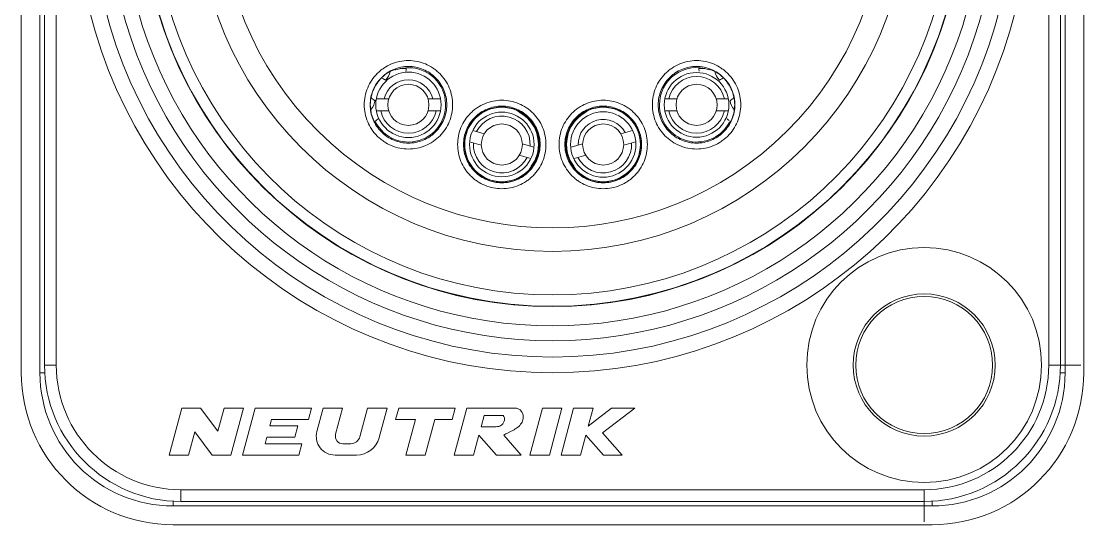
# Model space of a CAD drawing. Header units: millimetres. Extents: x -71336 to -35435, y -26189 to 22712.
# Drawn here: x -57808.2 to -57781.04, y -2473.31 to -2460.45 of the extents above; entities that cross this region are included whole.
import ezdxf

# ---------------------------------------------------------------- set-up
doc = ezdxf.new("R2010")
doc.units = ezdxf.units.MM
doc.linetypes.add('CENTER', pattern=[2, 1.25, -0.25, 0.25, -0.25])
doc.layers.add('SC - Equipment', color=7, linetype='Continuous', lineweight=13)

# ---------------------------------------------------------------- blocks, each defined once
blk = doc.blocks.new('FIBRE')
at = {"layer": 'SC - Equipment', "linetype": 'Continuous'}
for p, q in [((133394, 5464.212), (133394, 5481.736)), ((133394.344, 5464.212), (133394.344, 5481.736)), ((133413.161, 5481.736), (133413.161, 5464.212)), ((133413.505, 5481.736), (133413.505, 5464.212)), ((133394.428, 5481.592), (133394.428, 5464.355)), ((133394.643, 5481.592), (133394.643, 5464.355)), ((133412.861, 5464.355), (133412.861, 5481.592)), ((133413.077, 5464.355), (133413.077, 5481.592)), ((133400.879, 5469.769), (133400.863, 5469.78)), ((133400.954, 5469.79), (133401.064, 5469.79)), ((133401.064, 5469.807), (133401.064, 5469.79)), ((133406.441, 5469.79), (133406.441, 5469.807)), ((133406.551, 5469.79), (133406.441, 5469.79)), ((133406.625, 5469.769), (133406.641, 5469.78)), ((133400.614, 5469.621), (133400.624, 5469.615)), ((133400.67, 5469.589), (133400.686, 5469.58)), ((133406.819, 5469.58), (133406.835, 5469.589)), ((133400.747, 5469.234), (133400.526, 5469.234)), ((133401.691, 5469.234), (133401.47, 5469.234)), ((133406.035, 5469.234), (133405.814, 5469.234)), ((133406.979, 5469.234), (133406.758, 5469.234)), ((133400.526, 5469.019), (133400.747, 5469.019)), ((133401.47, 5469.019), (133401.691, 5469.019)), ((133405.814, 5469.019), (133406.035, 5469.019)), ((133406.758, 5469.019), (133406.979, 5469.019)), ((133402.287, 5468.654), (133402.501, 5468.597)), ((133405.004, 5468.597), (133405.218, 5468.654)), ((133402.445, 5468.389), (133402.231, 5468.446)), ((133403.199, 5468.41), (133403.412, 5468.352)), ((133404.092, 5468.352), (133404.306, 5468.41)), ((133405.274, 5468.446), (133405.06, 5468.389)), ((133403.357, 5468.144), (133403.143, 5468.202)), ((133404.362, 5468.202), (133404.148, 5468.144)), ((133403.426, 5468.1), (133403.432, 5468.098)), ((133404.079, 5468.1), (133404.073, 5468.098)), ((133394.643, 5464.355), (133394.428, 5464.355)), ((133412.861, 5464.355), (133413.077, 5464.355)), ((133394.432, 5464.212), (133394.344, 5464.212)), ((133413.073, 5464.212), (133413.161, 5464.212)), ((133396.945, 5463.565), (133396.714, 5462.703)), ((133397.29, 5463.565), (133396.945, 5463.565)), ((133397.609, 5463.139), (133397.29, 5463.565)), ((133397.723, 5463.565), (133397.609, 5463.139)), ((133398.08, 5463.565), (133397.723, 5463.565)), ((133397.849, 5462.703), (133398.08, 5463.565)), ((133398.294, 5463.565), (133398.063, 5462.703)), ((133399.328, 5463.565), (133398.294, 5463.565)), ((133399.273, 5463.358), (133399.328, 5463.565)), ((133399.543, 5463.565), (133399.428, 5463.137)), ((133399.9, 5463.565), (133399.543, 5463.565)), ((133399.771, 5463.084), (133399.9, 5463.565)), ((133400.358, 5463.565), (133400.217, 5463.038)), ((133400.715, 5463.565), (133400.358, 5463.565)), ((133400.569, 5463.023), (133400.715, 5463.565)), ((133400.929, 5463.565), (133400.873, 5463.358)), ((133401.963, 5463.565), (133400.929, 5463.565)), ((133401.908, 5463.358), (133401.963, 5463.565)), ((133402.177, 5463.565), (133401.946, 5462.703)), ((133403.039, 5463.565), (133402.177, 5463.565)), ((133403.569, 5463.565), (133403.338, 5462.703)), ((133403.926, 5463.565), (133403.569, 5463.565)), ((133403.695, 5462.703), (133403.926, 5463.565)), ((133404.14, 5463.565), (133403.909, 5462.703)), ((133404.497, 5463.565), (133404.14, 5463.565)), ((133404.408, 5463.232), (133404.497, 5463.565)), ((133404.838, 5463.565), (133404.408, 5463.232)), ((133404.673, 5463.11), (133405.261, 5463.565)), ((133405.261, 5463.565), (133404.838, 5463.565)), ((133398.563, 5463.238), (133398.596, 5463.358)), ((133398.596, 5463.358), (133399.273, 5463.358)), ((133400.873, 5463.358), (133401.235, 5463.358)), ((133401.235, 5463.358), (133401.06, 5462.703)), ((133401.417, 5462.703), (133401.592, 5463.358)), ((133401.592, 5463.358), (133401.908, 5463.358)), ((133402.442, 5463.22), (133402.497, 5463.427)), ((133402.497, 5463.427), (133402.842, 5463.427)), ((133397.071, 5462.703), (133397.185, 5463.13)), ((133397.185, 5463.13), (133397.504, 5462.703)), ((133399.08, 5463.238), (133398.563, 5463.238)), ((133399.025, 5463.031), (133399.08, 5463.238)), ((133402.7, 5463.22), (133402.442, 5463.22)), ((133398.476, 5462.91), (133398.508, 5463.031)), ((133398.508, 5463.031), (133399.025, 5463.031)), ((133402.303, 5462.703), (133402.401, 5463.07)), ((133402.401, 5463.07), (133402.722, 5462.703)), ((133403.18, 5462.703), (133402.86, 5463.07)), ((133404.266, 5462.703), (133404.364, 5463.07)), ((133404.364, 5463.07), (133404.686, 5462.703)), ((133405.03, 5462.703), (133404.673, 5463.11)), ((133399.153, 5462.91), (133398.476, 5462.91)), ((133399.098, 5462.703), (133399.153, 5462.91)), ((133400.05, 5462.91), (133399.904, 5462.91)), ((133396.714, 5462.703), (133397.071, 5462.703)), ((133397.504, 5462.703), (133397.849, 5462.703)), ((133398.063, 5462.703), (133399.098, 5462.703)), ((133399.761, 5462.703), (133400.153, 5462.703)), ((133401.06, 5462.703), (133401.417, 5462.703)), ((133401.946, 5462.703), (133402.303, 5462.703)), ((133402.722, 5462.703), (133403.18, 5462.703)), ((133403.338, 5462.703), (133403.695, 5462.703)), ((133403.909, 5462.703), (133404.266, 5462.703)), ((133404.686, 5462.703), (133405.03, 5462.703)), ((133396.929, 5462.069), (133410.575, 5462.069)), ((133396.929, 5462.069), (133396.929, 5461.854)), ((133410.575, 5462.069), (133410.575, 5461.854)), ((133396.786, 5461.858), (133396.786, 5461.77)), ((133410.719, 5461.77), (133396.786, 5461.77)), ((133396.929, 5461.854), (133410.575, 5461.854)), ((133410.719, 5461.858), (133410.719, 5461.77)), ((133410.719, 5461.426), (133396.786, 5461.426))]:
    blk.add_line(p, q, dxfattribs=at)
at = {"layer": 'SC - Equipment', "linetype": 'CENTER'}
for p, q in [((133413.077, 5464.355), (133413.448, 5464.355)), ((133410.575, 5461.854), (133410.575, 5461.482))]:
    blk.add_line(p, q, dxfattribs=at)
at = {"layer": 'SC - Equipment', "linetype": 'Continuous'}
for centre, radius in [((133403.752, 5472.974), 7.541), ((133403.752, 5472.974), 6.536), ((133401.108, 5469.126), 0.6), ((133406.397, 5469.126), 0.593), ((133401.108, 5469.126), 0.377), ((133406.397, 5469.126), 0.377), ((133402.822, 5468.399), 0.593), ((133404.683, 5468.399), 0.6), ((133402.822, 5468.399), 0.377), ((133404.683, 5468.399), 0.377), ((133410.575, 5464.355), 2.155), ((133410.575, 5464.355), 1.303), ((133410.575, 5464.355), 1.257)]:
    blk.add_circle(centre, radius, dxfattribs=at)
for centre, radius, start, end in [((133403.752, 5472.974), 8.76, 113.001, 66.999), ((133403.752, 5472.974), 8.472, 113.001, 66.999), ((133403.752, 5472.974), 7.548, 101.7389, 78.2611), ((133403.752, 5472.974), 7.333, 98.9427, 81.0572), ((133403.752, 5472.974), 8.174, 132.1109, 47.8891), ((133403.752, 5472.974), 7.9, 133.9343, 46.0657), ((133403.752, 5472.974), 6.105, 135.7788, 44.2212), ((133399.373, 5467.346), 2.592, 59.9597, 61.1385), ((133401.108, 5469.126), 0.46, 13.5446, 166.4554), ((133400.49, 5469.79), 0.287, 312.9681, 349.786), ((133406.397, 5469.126), 0.521, 11.9405, 168.0595), ((133407.015, 5469.79), 0.287, 190.215, 227.0319), ((133408.145, 5467.323), 2.618, 118.6227, 120.0358), ((133400.207, 5469.238), 0.289, 317.4162, 355.2338), ((133407.298, 5469.238), 0.289, 187.0712, 223.4535), ((133401.082, 5469.127), 0.674, 180.005, 181.6711), ((133401.108, 5469.126), 0.521, 191.9405, 348.0595), ((133406.397, 5469.126), 0.521, 191.9405, 348.0595), ((133406.423, 5469.127), 0.674, 358.3289, 359.995), ((133401.11, 5469.133), 0.703, 199.3869, 210.9079), ((133400.286, 5468.61), 0.289, 32.1523, 46.4275), ((133400.207, 5469.238), 0.504, 304.1824, 315.1268), ((133402.822, 5468.399), 0.521, 356.9405, 153.0595), ((133402.822, 5468.399), 0.672, 325.3711, 58.1433), ((133403.407, 5469.163), 0.288, 222.3693, 232.5258), ((133404.522, 5466.982), 2.341, 123.2528, 123.4632), ((133404.683, 5468.399), 0.672, 121.8266, 214.6356), ((133404.683, 5468.399), 0.46, 28.5446, 181.4554), ((133402.983, 5466.982), 2.341, 56.5368, 56.7472), ((133404.098, 5469.163), 0.288, 307.4742, 317.6307), ((133407.297, 5469.238), 0.503, 227.5113, 232.8052), ((133407.219, 5468.61), 0.289, 133.5725, 147.8477), ((133406.395, 5469.133), 0.703, 329.092, 339.9776), ((133400.929, 5469.903), 1.207, 249.5404, 250.7048), ((133406.576, 5469.903), 1.207, 289.2952, 290.4596), ((133402.822, 5468.399), 0.521, 176.9405, 333.0595), ((133404.683, 5468.399), 0.521, 206.9405, 3.0595), ((133403.683, 5467.972), 0.287, 153.6483, 166.1578), ((133403.821, 5467.972), 0.288, 15.2648, 26.3419), ((133396.929, 5464.355), 2.502, 180, 270), ((133396.929, 5464.355), 2.286, 180, 270), ((133410.575, 5464.355), 2.502, 270, 0), ((133410.575, 5464.355), 2.286, 270, 0), ((133396.786, 5464.212), 2.785, 180, 270), ((133396.786, 5464.212), 2.442, 180, 270), ((133410.719, 5464.212), 2.785, 270, 0), ((133410.719, 5464.212), 2.442, 270, 0), ((133399.761, 5463.048), 0.345, 165, 270), ((133399.904, 5463.048), 0.138, 165, 270), ((133400.05, 5463.083), 0.172, 270, 345), ((133400.153, 5463.134), 0.431, 270, 345)]:
    blk.add_arc(centre, radius, start, end, dxfattribs=at)
for centre, major_axis, start_param, end_param in [((133401.108, 5469.126), (0, 0.682), -4.151778, 0.342068), ((133406.397, 5469.126), (0, 0.682), -0.342068, 1.570796), ((133406.397, 5469.126), (0.682, 0), -3.141593, -0.560611), ((133406.397, 5469.126), (0, 0.682), -2.199296, -2.143344)]:
    blk.add_ellipse(centre, major_axis=major_axis, ratio=1, start_param=start_param, end_param=end_param, dxfattribs=at)
for centre in [(133402.822, 5468.399), (133404.683, 5468.399)]:
    blk.add_ellipse(centre, major_axis=(0, 0.682), ratio=1, dxfattribs=at)
for points, knots in [([(133400.297, 5469.126), (133400.297, 5469.179), (133400.308, 5469.286), (133400.355, 5469.439), (133400.43, 5469.58), (133400.514, 5469.683), (133400.593, 5469.754), (133400.678, 5469.817), (133400.796, 5469.88), (133400.949, 5469.927), (133401.108, 5469.943), (133401.267, 5469.927), (133401.42, 5469.88), (133401.538, 5469.817), (133401.624, 5469.754), (133401.702, 5469.683), (133401.787, 5469.58), (133401.862, 5469.439), (133401.909, 5469.286), (133401.919, 5469.179), (133401.919, 5469.126)], [0, 0, 0, 0, 0.062477, 0.124986, 0.187481, 0.249964, 0.281249, 0.312533, 0.375019, 0.437514, 0.5, 0.562485, 0.62498, 0.687466, 0.718751, 0.750036, 0.812518, 0.875014, 0.937523, 1, 1, 1, 1]), ([(133400.405, 5469.126), (133400.405, 5469.172), (133400.414, 5469.265), (133400.455, 5469.397), (133400.52, 5469.52), (133400.593, 5469.609), (133400.661, 5469.671), (133400.735, 5469.726), (133400.838, 5469.78), (133400.97, 5469.821), (133401.108, 5469.835), (133401.246, 5469.821), (133401.379, 5469.78), (133401.501, 5469.715), (133401.609, 5469.627), (133401.697, 5469.52), (133401.762, 5469.397), (133401.802, 5469.265), (133401.812, 5469.172), (133401.812, 5469.126)], [0, 0, 0, 0, 0.062482, 0.124997, 0.187498, 0.249983, 0.28127, 0.312558, 0.375048, 0.43755, 0.500039, 0.562527, 0.625029, 0.68752, 0.750017, 0.812502, 0.875003, 0.937518, 1, 1, 1, 1]), ([(133400.648, 5469.654), (133400.66, 5469.664), (133400.683, 5469.683), (133400.719, 5469.709), (133400.755, 5469.731), (133400.784, 5469.746), (133400.806, 5469.757), (133400.82, 5469.763), (133400.832, 5469.768), (133400.843, 5469.772), (133400.85, 5469.775), (133400.855, 5469.777), (133400.858, 5469.778), (133400.86, 5469.779), (133400.862, 5469.779), (133400.863, 5469.78), (133400.863, 5469.78), (133400.863, 5469.78)], [0, 0, 0, 0, 0.182423, 0.361481, 0.531576, 0.685686, 0.754393, 0.816205, 0.870155, 0.915525, 0.95166, 0.966064, 0.977959, 0.987323, 0.994129, 0.998357, 1, 1, 1, 1]), ([(133401.064, 5469.79), (133401.064, 5469.782), (133401.064, 5469.766), (133401.063, 5469.75), (133401.062, 5469.742)], [0, 0, 0, 0, 0.5, 1, 1, 1, 1]), ([(133405.585, 5469.126), (133405.585, 5469.179), (133405.596, 5469.286), (133405.643, 5469.439), (133405.718, 5469.58), (133405.802, 5469.683), (133405.881, 5469.754), (133405.967, 5469.817), (133406.085, 5469.88), (133406.237, 5469.927), (133406.397, 5469.943), (133406.556, 5469.927), (133406.709, 5469.88), (133406.826, 5469.817), (133406.912, 5469.754), (133406.991, 5469.683), (133407.075, 5469.58), (133407.15, 5469.439), (133407.197, 5469.286), (133407.208, 5469.179), (133407.208, 5469.126)], [0, 0, 0, 0, 0.062477, 0.124986, 0.187481, 0.249964, 0.281249, 0.312533, 0.375019, 0.437514, 0.5, 0.562485, 0.62498, 0.687466, 0.718751, 0.750036, 0.812518, 0.875014, 0.937523, 1, 1, 1, 1]), ([(133405.693, 5469.126), (133405.693, 5469.172), (133405.703, 5469.265), (133405.743, 5469.397), (133405.808, 5469.52), (133405.881, 5469.609), (133405.95, 5469.671), (133406.024, 5469.726), (133406.126, 5469.78), (133406.259, 5469.821), (133406.397, 5469.835), (133406.535, 5469.821), (133406.667, 5469.78), (133406.79, 5469.715), (133406.897, 5469.627), (133406.985, 5469.52), (133407.05, 5469.397), (133407.091, 5469.265), (133407.1, 5469.172), (133407.1, 5469.126)], [0, 0, 0, 0, 0.062482, 0.124997, 0.187498, 0.249983, 0.28127, 0.312558, 0.375048, 0.43755, 0.500039, 0.562527, 0.625029, 0.68752, 0.750017, 0.812502, 0.875003, 0.937518, 1, 1, 1, 1]), ([(133406.443, 5469.742), (133406.442, 5469.75), (133406.441, 5469.766), (133406.441, 5469.782), (133406.441, 5469.79)], [0, 0, 0, 0, 0.5, 1, 1, 1, 1]), ([(133406.641, 5469.78), (133406.641, 5469.78), (133406.642, 5469.78), (133406.643, 5469.779), (133406.645, 5469.779), (133406.647, 5469.778), (133406.65, 5469.777), (133406.655, 5469.775), (133406.662, 5469.772), (133406.673, 5469.768), (133406.685, 5469.763), (133406.699, 5469.757), (133406.72, 5469.746), (133406.749, 5469.731), (133406.785, 5469.709), (133406.822, 5469.683), (133406.845, 5469.664), (133406.857, 5469.654)], [0, 0, 0, 0, 0.001643, 0.005869, 0.012674, 0.022036, 0.03393, 0.048333, 0.084463, 0.129827, 0.183778, 0.245594, 0.314304, 0.468421, 0.63852, 0.817578, 1, 1, 1, 1]), ([(133400.648, 5469.654), (133400.611, 5469.621), (133400.543, 5469.548), (133400.467, 5469.418), (133400.419, 5469.276), (133400.408, 5469.176), (133400.408, 5469.126)], [0, 0, 0, 0, 0.25, 0.500002, 0.75, 1, 1, 1, 1]), ([(133407.097, 5469.126), (133407.097, 5469.176), (133407.086, 5469.276), (133407.038, 5469.418), (133406.962, 5469.548), (133406.894, 5469.621), (133406.857, 5469.654)], [0, 0, 0, 0, 0.25, 0.499998, 0.75, 1, 1, 1, 1]), ([(133400.493, 5469.202), (133400.481, 5469.212), (133400.463, 5469.225), (133400.438, 5469.245), (133400.427, 5469.255), (133400.421, 5469.26)], [0, 0, 0, 0, 0.497998, 0.746457, 1, 1, 1, 1]), ([(133402.011, 5468.399), (133402.011, 5468.452), (133402.021, 5468.558), (133402.068, 5468.711), (133402.143, 5468.852), (133402.228, 5468.956), (133402.306, 5469.027), (133402.392, 5469.09), (133402.51, 5469.152), (133402.663, 5469.199), (133402.822, 5469.216), (133402.981, 5469.199), (133403.134, 5469.152), (133403.252, 5469.09), (133403.337, 5469.027), (133403.416, 5468.956), (133403.5, 5468.852), (133403.575, 5468.711), (133403.622, 5468.558), (133403.633, 5468.452), (133403.633, 5468.399)], [0, 0, 0, 0, 0.062477, 0.124986, 0.187481, 0.249964, 0.281249, 0.312533, 0.375019, 0.437514, 0.5, 0.562485, 0.62498, 0.687466, 0.718751, 0.750036, 0.812518, 0.875014, 0.937523, 1, 1, 1, 1]), ([(133403.872, 5468.399), (133403.872, 5468.452), (133403.883, 5468.558), (133403.93, 5468.711), (133404.005, 5468.852), (133404.089, 5468.956), (133404.168, 5469.027), (133404.253, 5469.09), (133404.371, 5469.152), (133404.524, 5469.199), (133404.683, 5469.216), (133404.842, 5469.199), (133404.995, 5469.152), (133405.113, 5469.09), (133405.198, 5469.027), (133405.277, 5468.956), (133405.362, 5468.852), (133405.437, 5468.711), (133405.483, 5468.558), (133405.494, 5468.452), (133405.494, 5468.399)], [0, 0, 0, 0, 0.062477, 0.124986, 0.187481, 0.249964, 0.281249, 0.312533, 0.375019, 0.437514, 0.5, 0.562485, 0.62498, 0.687466, 0.718751, 0.750036, 0.812518, 0.875014, 0.937523, 1, 1, 1, 1]), ([(133407.084, 5469.26), (133407.078, 5469.255), (133407.066, 5469.245), (133407.042, 5469.225), (133407.024, 5469.212), (133407.011, 5469.202)], [0, 0, 0, 0, 0.253543, 0.502002, 1, 1, 1, 1]), ([(133401.919, 5469.126), (133401.919, 5469.074), (133401.908, 5468.967), (133401.862, 5468.814), (133401.787, 5468.673), (133401.702, 5468.57), (133401.624, 5468.499), (133401.538, 5468.436), (133401.42, 5468.373), (133401.267, 5468.326), (133401.108, 5468.31), (133400.949, 5468.326), (133400.796, 5468.373), (133400.678, 5468.436), (133400.593, 5468.499), (133400.514, 5468.57), (133400.43, 5468.673), (133400.355, 5468.814), (133400.308, 5468.967), (133400.297, 5469.074), (133400.297, 5469.126)], [0, 0, 0, 0, 0.062477, 0.124986, 0.187481, 0.249964, 0.281249, 0.312533, 0.375019, 0.437514, 0.5, 0.562485, 0.62498, 0.687466, 0.718751, 0.750036, 0.812518, 0.875014, 0.937523, 1, 1, 1, 1]), ([(133401.812, 5469.126), (133401.812, 5469.081), (133401.802, 5468.988), (133401.762, 5468.856), (133401.697, 5468.733), (133401.623, 5468.644), (133401.555, 5468.582), (133401.481, 5468.527), (133401.379, 5468.473), (133401.246, 5468.433), (133401.108, 5468.419), (133400.97, 5468.433), (133400.838, 5468.473), (133400.715, 5468.538), (133400.608, 5468.626), (133400.52, 5468.733), (133400.455, 5468.856), (133400.414, 5468.988), (133400.405, 5469.081), (133400.405, 5469.126)], [0, 0, 0, 0, 0.062482, 0.124997, 0.187498, 0.249983, 0.28127, 0.312557, 0.375048, 0.43755, 0.500039, 0.562527, 0.625029, 0.68752, 0.750017, 0.812502, 0.875003, 0.937518, 1, 1, 1, 1]), ([(133400.447, 5468.9), (133400.436, 5468.931), (133400.418, 5468.999), (133400.41, 5469.069), (133400.409, 5469.107)], [0, 0, 0, 0, 0.467703, 1, 1, 1, 1]), ([(133402.118, 5468.399), (133402.118, 5468.445), (133402.128, 5468.537), (133402.168, 5468.67), (133402.233, 5468.792), (133402.306, 5468.882), (133402.375, 5468.944), (133402.449, 5468.998), (133402.551, 5469.052), (133402.684, 5469.093), (133402.822, 5469.107), (133402.96, 5469.093), (133403.092, 5469.052), (133403.215, 5468.987), (133403.322, 5468.9), (133403.41, 5468.792), (133403.475, 5468.67), (133403.516, 5468.537), (133403.525, 5468.445), (133403.525, 5468.399)], [0, 0, 0, 0, 0.062482, 0.124997, 0.187498, 0.249983, 0.28127, 0.312558, 0.375048, 0.43755, 0.500039, 0.562527, 0.625029, 0.68752, 0.750017, 0.812502, 0.875003, 0.937518, 1, 1, 1, 1]), ([(133403.508, 5468.399), (133403.508, 5468.444), (133403.499, 5468.534), (133403.46, 5468.663), (133403.396, 5468.783), (133403.31, 5468.888), (133403.206, 5468.974), (133403.086, 5469.037), (133402.956, 5469.077), (133402.822, 5469.09), (133402.687, 5469.077), (133402.557, 5469.037), (133402.438, 5468.974), (133402.333, 5468.888), (133402.247, 5468.783), (133402.183, 5468.663), (133402.144, 5468.534), (133402.135, 5468.444), (133402.135, 5468.399)], [0, 0, 0, 0, 0.062478, 0.125004, 0.187494, 0.249997, 0.312499, 0.375, 0.4375, 0.5, 0.5625, 0.625, 0.687501, 0.750003, 0.812506, 0.874996, 0.937522, 1, 1, 1, 1]), ([(133403.98, 5468.399), (133403.98, 5468.445), (133403.989, 5468.537), (133404.03, 5468.67), (133404.095, 5468.792), (133404.168, 5468.882), (133404.236, 5468.944), (133404.31, 5468.998), (133404.413, 5469.052), (133404.545, 5469.093), (133404.683, 5469.107), (133404.821, 5469.093), (133404.954, 5469.052), (133405.076, 5468.987), (133405.184, 5468.9), (133405.271, 5468.792), (133405.336, 5468.67), (133405.377, 5468.537), (133405.387, 5468.445), (133405.387, 5468.399)], [0, 0, 0, 0, 0.062482, 0.124997, 0.187498, 0.249983, 0.28127, 0.312558, 0.375048, 0.43755, 0.500039, 0.562527, 0.625029, 0.68752, 0.750017, 0.812502, 0.875003, 0.937518, 1, 1, 1, 1]), ([(133405.37, 5468.399), (133405.37, 5468.444), (133405.361, 5468.534), (133405.321, 5468.663), (133405.258, 5468.783), (133405.172, 5468.888), (133405.067, 5468.974), (133404.947, 5469.037), (133404.818, 5469.077), (133404.683, 5469.09), (133404.548, 5469.077), (133404.419, 5469.037), (133404.299, 5468.974), (133404.195, 5468.888), (133404.109, 5468.783), (133404.045, 5468.663), (133404.006, 5468.534), (133403.997, 5468.444), (133403.997, 5468.399)], [0, 0, 0, 0, 0.062478, 0.125004, 0.187494, 0.249997, 0.312499, 0.375, 0.4375, 0.5, 0.5625, 0.625, 0.687501, 0.750003, 0.812506, 0.874996, 0.937522, 1, 1, 1, 1]), ([(133407.208, 5469.126), (133407.208, 5469.074), (133407.197, 5468.967), (133407.15, 5468.814), (133407.075, 5468.673), (133406.991, 5468.57), (133406.912, 5468.499), (133406.826, 5468.436), (133406.709, 5468.373), (133406.556, 5468.326), (133406.397, 5468.31), (133406.237, 5468.326), (133406.085, 5468.373), (133405.967, 5468.436), (133405.881, 5468.499), (133405.802, 5468.57), (133405.718, 5468.673), (133405.643, 5468.814), (133405.596, 5468.967), (133405.585, 5469.074), (133405.585, 5469.126)], [0, 0, 0, 0, 0.062477, 0.124986, 0.187481, 0.249964, 0.281249, 0.312533, 0.375019, 0.437514, 0.5, 0.562485, 0.62498, 0.687466, 0.718751, 0.750036, 0.812518, 0.875014, 0.937523, 1, 1, 1, 1]), ([(133407.1, 5469.126), (133407.1, 5469.081), (133407.091, 5468.988), (133407.05, 5468.856), (133406.985, 5468.733), (133406.912, 5468.644), (133406.843, 5468.582), (133406.769, 5468.527), (133406.667, 5468.473), (133406.535, 5468.433), (133406.397, 5468.419), (133406.259, 5468.433), (133406.126, 5468.473), (133406.004, 5468.538), (133405.896, 5468.626), (133405.808, 5468.733), (133405.743, 5468.856), (133405.703, 5468.988), (133405.693, 5469.081), (133405.693, 5469.126)], [0, 0, 0, 0, 0.062482, 0.124997, 0.187498, 0.249983, 0.28127, 0.312557, 0.375048, 0.43755, 0.500039, 0.562527, 0.625029, 0.68752, 0.750017, 0.812502, 0.875003, 0.937518, 1, 1, 1, 1]), ([(133407.096, 5469.107), (133407.096, 5469.088), (133407.091, 5469.018), (133407.075, 5468.949), (133407.058, 5468.9)], [0, 0, 0, 0, 0.272366, 1, 1, 1, 1]), ([(133403.176, 5468.97), (133403.18, 5468.967), (133403.188, 5468.962), (133403.199, 5468.955), (133403.209, 5468.949), (133403.217, 5468.944), (133403.222, 5468.94), (133403.225, 5468.938), (133403.227, 5468.937), (133403.229, 5468.936), (133403.23, 5468.935), (133403.231, 5468.934), (133403.231, 5468.934), (133403.231, 5468.934)], [0, 0, 0, 0, 0.228198, 0.428212, 0.599096, 0.74011, 0.85103, 0.895155, 0.93168, 0.960499, 0.981503, 0.994614, 1, 1, 1, 1]), ([(133404.329, 5468.97), (133404.324, 5468.967), (133404.316, 5468.962), (133404.305, 5468.955), (133404.296, 5468.949), (133404.288, 5468.944), (133404.283, 5468.94), (133404.279, 5468.938), (133404.277, 5468.937), (133404.276, 5468.936), (133404.275, 5468.935), (133404.274, 5468.935), (133404.273, 5468.934), (133404.273, 5468.934)], [0, 0, 0, 0, 0.228073, 0.428333, 0.599328, 0.740073, 0.850628, 0.894644, 0.931148, 0.960029, 0.981162, 0.994451, 1, 1, 1, 1]), ([(133403.633, 5468.399), (133403.633, 5468.346), (133403.622, 5468.24), (133403.575, 5468.087), (133403.5, 5467.946), (133403.416, 5467.842), (133403.337, 5467.771), (133403.252, 5467.708), (133403.134, 5467.646), (133402.981, 5467.599), (133402.822, 5467.583), (133402.663, 5467.599), (133402.51, 5467.646), (133402.392, 5467.708), (133402.306, 5467.771), (133402.228, 5467.842), (133402.143, 5467.946), (133402.068, 5468.087), (133402.021, 5468.24), (133402.011, 5468.346), (133402.011, 5468.399)], [0, 0, 0, 0, 0.062477, 0.124986, 0.187481, 0.249964, 0.281249, 0.312533, 0.375019, 0.437514, 0.5, 0.562485, 0.62498, 0.687466, 0.718751, 0.750036, 0.812518, 0.875014, 0.937523, 1, 1, 1, 1]), ([(133403.525, 5468.399), (133403.525, 5468.353), (133403.516, 5468.261), (133403.475, 5468.129), (133403.41, 5468.006), (133403.337, 5467.916), (133403.269, 5467.855), (133403.194, 5467.8), (133403.092, 5467.746), (133402.96, 5467.705), (133402.822, 5467.691), (133402.684, 5467.705), (133402.551, 5467.746), (133402.429, 5467.811), (133402.321, 5467.899), (133402.233, 5468.006), (133402.168, 5468.129), (133402.128, 5468.261), (133402.118, 5468.353), (133402.118, 5468.399)], [0, 0, 0, 0, 0.062482, 0.124997, 0.187498, 0.249983, 0.28127, 0.312557, 0.375048, 0.43755, 0.500039, 0.562527, 0.625029, 0.68752, 0.750017, 0.812502, 0.875003, 0.937518, 1, 1, 1, 1]), ([(133402.135, 5468.399), (133402.135, 5468.354), (133402.144, 5468.264), (133402.183, 5468.135), (133402.247, 5468.015), (133402.333, 5467.911), (133402.438, 5467.825), (133402.557, 5467.761), (133402.687, 5467.722), (133402.822, 5467.708), (133402.956, 5467.722), (133403.086, 5467.761), (133403.206, 5467.825), (133403.31, 5467.911), (133403.396, 5468.015), (133403.46, 5468.135), (133403.499, 5468.264), (133403.508, 5468.354), (133403.508, 5468.399)], [0, 0, 0, 0, 0.062478, 0.125004, 0.187494, 0.249997, 0.312499, 0.375, 0.4375, 0.5, 0.5625, 0.625, 0.687501, 0.750003, 0.812506, 0.874996, 0.937522, 1, 1, 1, 1]), ([(133405.494, 5468.399), (133405.494, 5468.346), (133405.483, 5468.24), (133405.437, 5468.087), (133405.362, 5467.946), (133405.277, 5467.842), (133405.198, 5467.771), (133405.113, 5467.708), (133404.995, 5467.646), (133404.842, 5467.599), (133404.683, 5467.583), (133404.524, 5467.599), (133404.371, 5467.646), (133404.253, 5467.708), (133404.168, 5467.771), (133404.089, 5467.842), (133404.005, 5467.946), (133403.93, 5468.087), (133403.883, 5468.24), (133403.872, 5468.346), (133403.872, 5468.399)], [0, 0, 0, 0, 0.062477, 0.124986, 0.187481, 0.249964, 0.281249, 0.312533, 0.375019, 0.437514, 0.5, 0.562485, 0.62498, 0.687466, 0.718751, 0.750036, 0.812518, 0.875014, 0.937523, 1, 1, 1, 1]), ([(133405.387, 5468.399), (133405.387, 5468.353), (133405.377, 5468.261), (133405.336, 5468.129), (133405.271, 5468.006), (133405.198, 5467.916), (133405.13, 5467.855), (133405.056, 5467.8), (133404.954, 5467.746), (133404.821, 5467.705), (133404.683, 5467.691), (133404.545, 5467.705), (133404.413, 5467.746), (133404.29, 5467.811), (133404.182, 5467.899), (133404.095, 5468.006), (133404.03, 5468.129), (133403.989, 5468.261), (133403.98, 5468.353), (133403.98, 5468.399)], [0, 0, 0, 0, 0.062482, 0.124997, 0.187498, 0.249983, 0.28127, 0.312557, 0.375048, 0.43755, 0.500039, 0.562527, 0.625029, 0.68752, 0.750017, 0.812502, 0.875003, 0.937518, 1, 1, 1, 1]), ([(133403.997, 5468.399), (133403.997, 5468.354), (133404.006, 5468.264), (133404.045, 5468.135), (133404.109, 5468.015), (133404.195, 5467.911), (133404.299, 5467.825), (133404.419, 5467.761), (133404.548, 5467.722), (133404.683, 5467.708), (133404.818, 5467.722), (133404.947, 5467.761), (133405.067, 5467.825), (133405.172, 5467.911), (133405.258, 5468.015), (133405.321, 5468.135), (133405.361, 5468.264), (133405.37, 5468.354), (133405.37, 5468.399)], [0, 0, 0, 0, 0.062478, 0.125004, 0.187494, 0.249997, 0.312499, 0.375, 0.4375, 0.5, 0.5625, 0.625, 0.687501, 0.750003, 0.812506, 0.874996, 0.937522, 1, 1, 1, 1]), ([(133403.374, 5468.018), (133403.378, 5468.023), (133403.385, 5468.033), (133403.395, 5468.049), (133403.404, 5468.063), (133403.41, 5468.073), (133403.414, 5468.081), (133403.417, 5468.086), (133403.42, 5468.09), (133403.421, 5468.093), (133403.423, 5468.096), (133403.424, 5468.098), (133403.425, 5468.099), (133403.425, 5468.1), (133403.425, 5468.1), (133403.426, 5468.1)], [0, 0, 0, 0, 0.204859, 0.393231, 0.56258, 0.709806, 0.77403, 0.831358, 0.881233, 0.922994, 0.955978, 0.979774, 0.994391, 0.99829, 1, 1, 1, 1]), ([(133404.131, 5468.018), (133404.127, 5468.023), (133404.12, 5468.033), (133404.11, 5468.049), (133404.101, 5468.063), (133404.094, 5468.075), (133404.089, 5468.084), (133404.085, 5468.09), (133404.083, 5468.093), (133404.082, 5468.096), (133404.081, 5468.098), (133404.08, 5468.099), (133404.079, 5468.1), (133404.079, 5468.1)], [0, 0, 0, 0, 0.204617, 0.393074, 0.563116, 0.710764, 0.831512, 0.88067, 0.921818, 0.954588, 0.9787, 0.993901, 1, 1, 1, 1]), ([(133402.86, 5463.07), (133402.907, 5463.1), (133403.033, 5463.154), (133403.172, 5463.248), (133403.223, 5463.379), (133403.211, 5463.494), (133403.125, 5463.561), (133403.062, 5463.568), (133403.039, 5463.565)], [0, 0, 0, 0, 0.23907, 0.503574, 0.618626, 0.767269, 0.912799, 1, 1, 1, 1]), ([(133402.842, 5463.427), (133402.843, 5463.427), (133402.858, 5463.42), (133402.881, 5463.372), (133402.861, 5463.311), (133402.821, 5463.244), (133402.757, 5463.227), (133402.713, 5463.222), (133402.7, 5463.22)], [0, 0, 0, 0, 0.006835, 0.162622, 0.422603, 0.593365, 0.867469, 1, 1, 1, 1])]:
    blk.add_open_spline(points, degree=3, knots=knots, dxfattribs=at)
for points in [[(133403.176, 5468.97), (133403.156, 5468.982), (133403.136, 5468.997), (133403.118, 5469.012)], [(133404.387, 5469.012), (133404.369, 5468.997), (133404.349, 5468.982), (133404.329, 5468.97)], [(133403.331, 5467.947), (133403.344, 5467.971), (133403.359, 5467.995), (133403.374, 5468.018)], [(133404.131, 5468.017), (133404.146, 5467.995), (133404.16, 5467.971), (133404.174, 5467.947)]]:
    blk.add_open_spline(points, degree=3, dxfattribs=at)

msp = doc.modelspace()

# ---------------------------------------------------------------- block references
at = {"layer": 'SC - Equipment', "xscale": 1.392311701247712, "yscale": 1.392311701247712, "zscale": 1.392311701247712}
msp.add_blockref('FIBRE', (-243534.226, -10077.313), dxfattribs=at)

doc.saveas('drawing.dxf')
